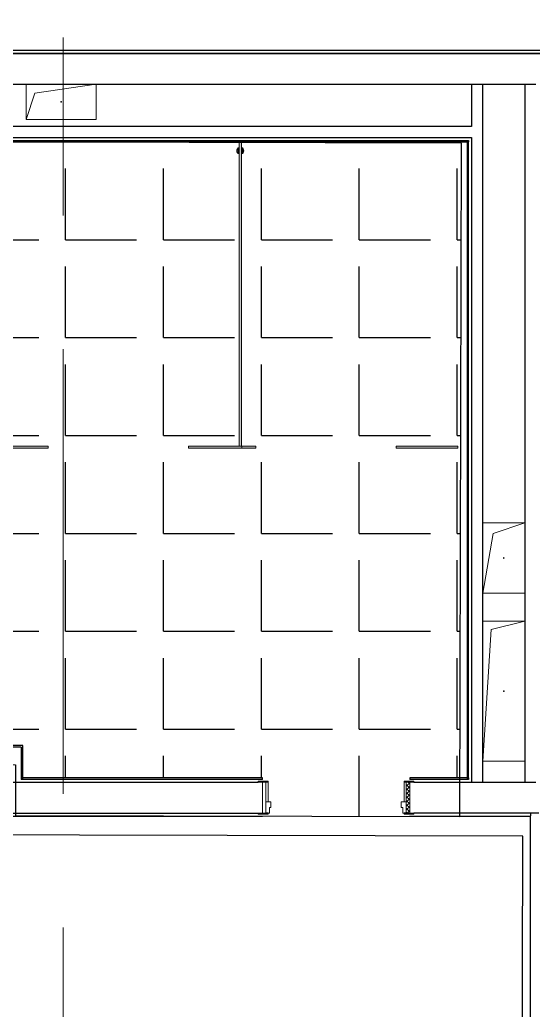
# Model space of a CAD drawing. Header units: millimetres. Extents: x -625 to 415037, y -3642 to 102118.
# Drawn here: x 115715 to 119375, y 3637 to 10704 of the extents above; entities that cross this region are included whole.
import ezdxf

# ---------------------------------------------------------------- set-up
doc = ezdxf.new("R2010")
doc.units = ezdxf.units.MM
doc.linetypes.add('Осевая', pattern=[6350, 1270, -952.5, 3175, -952.5])
doc.layers.add('1) плитка КР3', color=160, linetype='Continuous')
doc.layers.add('A-DOOR-FRAM-1', color=7, linetype='Continuous', lineweight=5, true_color=0xc0c0c0)
for name, color, linetype, lineweight in [('A-DOOR-FRAM-2', 7, 'Continuous', 5), ('A-GENM', 7, 'Continuous', 9), ('A-GENM-1', 7, 'Continuous', 20), ('Оси-2', 7, 'Осевая', 9)]:
    doc.layers.add(name, color=color, linetype=linetype, lineweight=lineweight)

# ---------------------------------------------------------------- blocks, each defined once
blk = doc.blocks.new('GM_Отверстие прямоугольное _в плите_ - Отверстие-V81-Объем проектирования 1 этажа')
at = {"layer": 'A-GENM'}
for p, q in [((-249.9999999999993, -125.0000000000024), (-249.9999999999993, 125.0000000000024)), ((-249.9999999999993, 125.0000000000024), (-249.9999999999993, -125.0000000000024)), ((-187.5000000000065, 62.50000000000037), (250.0000000000006, 125.0000000000024)), ((250.0000000000006, 125.0000000000024), (250.0000000000006, -125.0000000000024)), ((250.0000000000006, -125.0000000000024), (250.0000000000006, 125.0000000000024)), ((-249.9999999999993, -125.0000000000024), (-187.5000000000065, 62.50000000000036)), ((250.0000000000006, -125.0000000000024), (-249.9999999999993, -125.0000000000024)), ((-249.9999999999993, -125.0000000000024), (250.0000000000006, -125.0000000000024))]:
    blk.add_line(p, q, dxfattribs=at)
for start, end in [(359.9999999999996, 179.9999999999998), (179.9999999999998, 359.9999999999989)]:
    blk.add_arc((0, 0), 2.500000000000002, start, end, dxfattribs=at)
blk = doc.blocks.new('GM_Отверстие прямоугольное _в плите_ - Отверстие-V162-Объем проектирования 1 этажа')
at = {"layer": 'A-GENM'}
for p, q in [((-149.9999999999993, 250.0000000000024), (150.0000000000006, 250.0000000000024)), ((150.0000000000006, 250.0000000000024), (-149.9999999999993, 250.0000000000024)), ((-75.00000000000647, 175.0000000000005), (150.0000000000006, 250.0000000000024)), ((-149.9999999999993, -250.0000000000024), (-75.00000000000648, 175.0000000000004)), ((150.0000000000006, -250.0000000000024), (-149.9999999999993, -250.0000000000024)), ((-149.9999999999993, -250.0000000000024), (150.0000000000006, -250.0000000000025))]:
    blk.add_line(p, q, dxfattribs=at)
for start, end in [(359.9999999999996, 179.9999999999998), (179.9999999999998, 359.9999999999989)]:
    blk.add_arc((0, 0), 2.500000000000002, start, end, dxfattribs=at)
blk = doc.blocks.new('GM_Отверстие прямоугольное _в плите_ - Отверстие-V163-Объем проектирования 1 этажа')
at = {"layer": 'A-GENM'}
for p, q in [((-149.9999999999993, 500.0000000000024), (150.0000000000006, 500.0000000000024)), ((150.0000000000006, 500.0000000000024), (-149.9999999999993, 500.0000000000024)), ((-90.00000000000642, 440.0000000000003), (150.0000000000006, 500.0000000000024)), ((-149.9999999999993, -500.0000000000024), (-90.00000000000642, 440.0000000000003)), ((150.0000000000006, -500.0000000000024), (-149.9999999999993, -500.0000000000024)), ((-149.9999999999993, -500.0000000000024), (150.0000000000006, -500.0000000000026))]:
    blk.add_line(p, q, dxfattribs=at)
for start, end in [(359.9999999999996, 179.9999999999998), (179.9999999999998, 359.9999999999989)]:
    blk.add_arc((0, 0), 2.500000000000002, start, end, dxfattribs=at)
blk = doc.blocks.new('110_Дверь_СКБ_1Ст_Внутренняя1 - Д-7а_л__950x2100h_Туалет-V215-Объем проектирования 1 этажа')
at = {"layer": 'A-DOOR-FRAM-2'}
h = blk.add_hatch(dxfattribs=at)
h.set_pattern_fill('FP_38', color=256, style=0, pattern_type=2)
h.set_pattern_definition([(45, (-346.384, 174.685), (-14.14213562373095, 14.14213562373095), []), (135, (-346.384, 174.685), (-14.14213562373095, -14.14213562373095), [])])
h.paths.add_polyline_path([(-512.5000000001347, 109.9999999999837), (-512.5000000001174, -110.0000000000096), (-487.5000000001231, -108.7775061124802), (-487.5000000001404, 109.9999999999837)])
at = {"layer": 'A-DOOR-FRAM-1'}
for p, q in [((-472.5000000000047, 117.999999999997), (-542.500000000005, 117.999999999997)), ((-542.500000000005, 117.999999999997), (-542.500000000005, 109.9999999999961)), ((-542.500000000005, 109.9999999999961), (-472.5000000000047, 109.9999999999961)), ((-487.5000000000049, 109.9999999999942), (-512.500000000005, 109.9999999999942)), ((-512.500000000005, 109.9999999999942), (-512.500000000005, -110.0000000000062)), ((-462.5000000000064, 110.0000000009472), (-487.5000000000075, 110.0000000009472)), ((-487.5000000000075, 110.0000000009472), (-487.5000000000075, 30.00000000094719)), ((-487.5000000000049, -110.0000000000062), (-487.5000000000049, 109.9999999999942)), ((-472.5000000000047, 109.9999999999961), (-487.5000000000049, 109.9999999999961)), ((-487.5000000000049, 109.9999999999961), (-487.5000000000049, 108.9999999999969)), ((-487.5000000000049, 108.9999999999969), (-472.5000000000047, 108.9999999999969)), ((-472.5000000000047, 109.9999999999961), (-472.5000000000047, 117.999999999997)), ((-472.5000000000047, 108.9999999999969), (-472.5000000000047, 109.9999999999961)), ((-462.5000000000064, 70.00000000094792), (-462.5000000000064, 110.0000000009472)), ((487.4999999999926, 110.0000000009472), (487.4999999999926, 70.00000000094792)), ((512.4999999999925, 110.0000000009472), (487.4999999999926, 110.0000000009472)), ((567.4999999999964, 117.9999999999829), (497.499999999996, 117.9999999999829)), ((497.499999999996, 117.9999999999829), (497.499999999996, 109.9999999999717)), ((512.4999999999967, 109.9999999999959), (497.499999999996, 109.9999999999959)), ((497.499999999996, 109.9999999999959), (497.499999999996, 108.9999999999966)), ((497.499999999996, 109.9999999999717), (567.4999999999964, 109.9999999999717)), ((497.499999999996, 108.9999999999966), (512.4999999999967, 108.9999999999966)), ((512.4999999999925, 30.00000000094719), (512.4999999999925, 110.0000000009472)), ((537.4999999999967, 109.9999999999941), (512.4999999999958, 109.9999999999941)), ((512.4999999999958, 109.9999999999941), (512.4999999999958, -109.9999999999789)), ((512.4999999999967, 108.9999999999966), (512.4999999999967, 109.9999999999959)), ((537.4999999999967, -109.9999999999789), (537.4999999999967, 109.9999999999941)), ((567.4999999999964, 109.9999999999717), (567.4999999999964, 117.9999999999829)), ((-487.5000000000075, 30.00000000094719), (-452.5000000000063, 30.00000000094719)), ((-472.5000000000047, 29.99999999998391), (-487.5000000000049, 29.99999999998391)), ((-487.5000000000049, 29.99999999998391), (-487.5000000000049, -110.0000000000031)), ((-472.5000000000047, -110.0000000000031), (-472.5000000000047, 29.99999999998391)), ((-452.5000000000063, 70.00000000094792), (-462.5000000000064, 70.00000000094792)), ((-452.5000000000063, 30.00000000094719), (-452.5000000000063, 70.00000000094792)), ((487.4999999999926, 70.00000000094792), (477.4999999999932, 70.00000000094792)), ((477.4999999999932, 70.00000000094792), (477.4999999999932, 30.00000000094719)), ((477.4999999999932, 30.00000000094719), (512.4999999999925, 30.00000000094719)), ((512.4999999999967, 29.9999999999837), (497.499999999996, 29.9999999999837)), ((497.499999999996, 29.9999999999837), (497.499999999996, -110.0000000000033)), ((512.4999999999967, -110.0000000000033), (512.4999999999967, 29.9999999999837)), ((-472.5000000000047, -110.0000000000031), (-542.500000000005, -110.0000000000031)), ((-542.500000000005, -110.0000000000031), (-542.500000000005, -117.9999999999982)), ((-542.500000000005, -117.9999999999982), (-472.5000000000047, -117.9999999999982)), ((-512.500000000005, -110.0000000000062), (-487.5000000000049, -110.0000000000062)), ((-487.5000000000049, -110.0000000000031), (-472.5000000000047, -110.0000000000031)), ((-472.5000000000047, -117.9999999999982), (-472.5000000000047, -110.0000000000031)), ((497.499999999996, -110.0000000000033), (512.4999999999967, -110.0000000000033)), ((567.499999999996, -110.0000000000036), (497.4999999999957, -110.0000000000036)), ((497.4999999999957, -110.0000000000036), (497.4999999999957, -118.000000000011)), ((497.4999999999957, -118.000000000011), (567.499999999996, -118.000000000011)), ((512.4999999999958, -109.9999999999789), (537.4999999999967, -109.9999999999789)), ((567.499999999996, -118.000000000011), (567.499999999996, -110.0000000000036))]:
    blk.add_line(p, q, dxfattribs=at)
blk = doc.blocks.new('131_Сантехническая перегородка 7 - СП-1-30858579-Объем проектирования 1 этажа')
at = {"layer": 'A-GENM'}
blk.add_hatch(color=256, dxfattribs=at).paths.add_polyline_path([(2165.920240759619, -7.9999999998769), (2165.920240759619, 8.000000000136788), (-4.079759240377235, 8.000000000119462), (-4.079759240377235, -7.999999999894226), (1884.920240759072, -7.9999999998769)])
at = {"layer": 'A-GENM', "flags": 128}
for points in [[(71.46526649770394, 8.000000000119462), (71.13513517624497, 8.504365138917228), (70.78509869854037, 8.995125107675632), (70.4157170482881, 9.471494795118634), (70.0275811573338, 9.932712111378851), (69.62131196029736, 10.37803920709803), (69.19755940122872, 10.80676365397744), (68.75700139383439, 11.21819958431797), (68.3003427369428, 11.61168878840631), (67.82831398697968, 11.98660176747762), (67.34167028926855, 12.34233874071269), (66.84119016989757, 12.67833060484877), (66.32767429030534, 12.99403984460228), (65.8019441663487, 13.28896139249996), (65.26484085407462, 13.56262343702697), (64.71722360421437, 13.81458817723797), (64.15996848754013, 14.04445252331152), (63.59396699337489, 14.25184874136717), (63.0201246033613, 14.43644504164418), (62.4393593429102, 14.59794610947029), (61.85260031254698, 14.73609357758237), (61.26078620155944, 14.85066643950445), (60.66486378626905, 14.94148140311681), (60.06578641542467, 15.00839318379249), (59.4645124850145, 15.05129473701441), (58.86200390506919, 15.07011742943378), (58.25922456079069, 15.06483114875077), (57.65713877053648, 15.03544435188046), (57.05670974313235, 14.98200405145594), (56.45889803694825, 14.90459574053011), (55.86466002317542, 14.80334325587451), (55.27494635587387, 14.67840857992724), (54.69070045112439, 14.52999158145931), (54.11285697772406, 14.3583296960162), (53.54234036198066, 14.16369754603075), (52.98006330875866, 13.94640650138699), (52.42692534141056, 13.7068041814226), (51.88381136268977, 13.44527389871632), (51.35159023909239, 13.16223404594261), (50.83111341088035, 12.85813742650384), (50.32321352996446, 12.53347053010084), (49.8287031278003, 12.1887527545066), (49.34837331554044, 11.82453557465201), (48.88299251841406, 11.44140166028842), (48.4333052464345, 11.03996394399419), (48.00003090329736, 10.62086464042627), (47.58386263552671, 10.18477421912112), (47.18546622357578, 9.732390331711214), (46.80547901671887, 9.264436695878885), (46.44450891341933, 8.781661937658738), (46.10313338884557, 8.284838393647988), (45.92024075962006, 8.000000000119462)], [(45.92024075962006, -7.999999999894226), (46.25037208107903, -8.504365138709318), (46.60040855878363, -8.995125107450395), (46.96979020903156, -9.471494794893397), (47.3579260999902, -9.932712111153615), (47.76419529702663, -10.37803920689012), (48.18794785609094, -10.8067636537522), (48.6285058634896, -11.21819958411006), (49.08516452038119, -11.6116887881984), (49.55719327033999, -11.98660176725239), (50.04383696805977, -12.34233874050478), (50.54431708742642, -12.67833060464086), (51.05783296701866, -12.99403984437704), (51.5835630909753, -13.28896139229205), (52.12066640324938, -13.56262343680173), (52.66828365310962, -13.81458817701273), (53.22553876977954, -14.04445252310361), (53.79154026394911, -14.25184874114193), (54.3653826539627, -14.43644504141894), (54.94614791441379, -14.59794610926238), (55.53290694477268, -14.73609357735713), (56.12472105576023, -14.85066643927921), (56.72064347105494, -14.94148140289158), (57.31972084189933, -15.00839318358458), (57.92099477230516, -15.05129473678917), (58.52350335225048, -15.07011742920854), (59.12628269653331, -15.06483114852554), (59.72836848678752, -15.03544435167255), (60.32879751418731, -14.98200405123071), (60.92660922037575, -14.90459574030488), (61.52084723414858, -14.8033432556666), (62.1105609014458, -14.678408579702), (62.69480680619961, -14.52999158123407), (63.2726502795956, -14.35832969580829), (63.84316689534334, -14.16369754580551), (64.405443948561, -13.94640650117908), (64.95858191590911, -13.70680418119737), (65.50169589463856, -13.44527389849109), (66.0339170182316, -13.16223404571738), (66.55439384643931, -12.85813742627861), (67.0622937273552, -12.5334705298756), (67.5568041295237, -12.18875275429868), (68.03713394178355, -11.82453557442677), (68.5025147389056, -11.44140166008051), (68.9522020108895, -11.03996394376895), (69.38547635403096, -10.62086464021836), (69.80164462179728, -10.18477421891321), (70.2000410337482, -9.732390331485977), (70.58002824060945, -9.264436695670975), (70.94099834390033, -8.781661937433501), (71.28237386847842, -8.284838393422751), (71.46526649770394, -7.999999999894226)]]:
    blk.add_lwpolyline(points, dxfattribs=at)
at = {"layer": 'A-GENM'}
for radius, start, end in [(24.60791349764008, 19.91127226848777, 160.0887277315117), (17.5720616018021, 28.97308773391756, 151.0269122660819), (15.07106781186627, 33.78107568818358, 146.2189243118159), (24.60791349764008, 199.9112722684876, 340.0887277315115), (17.5720616018021, 208.9730877339174, 331.0269122660818), (15.07106781186626, 213.7810756881834, 326.2189243118157)]:
    blk.add_arc((58.69275362867452, -4.54121338637284e-28), radius, start, end, dxfattribs=at)
at = {"layer": 'A-GENM-1'}
for p, q in [((2165.920240759632, 7.999999999998181), (-4.079759240368571, 7.999999999998181)), ((-4.079759240368571, 7.999999999998181), (-4.079759240368571, -7.999999999998181)), ((2165.920240759632, -7.999999999998181), (2165.920240759632, 7.999999999998181)), ((-4.079759240368571, -7.999999999998181), (2165.920240759632, -7.999999999998181))]:
    blk.add_line(p, q, dxfattribs=at)
blk = doc.blocks.new('131_Сантехническая перегородка_Дверь МГН - СД-1-30883454-Объем проектирования 1 этажа')
at = {"layer": 'A-GENM'}
for points in [[(-366.5000000003412, 7.999999999985187), (-370.0000000000891, 7.999999999985187), (-370.0000000000891, -8.000000000015508), (9.999999999893772, -8.000000000015508), (9.999999999893772, 7.999999999985187), (-350.5000000003448, 7.999999999985187)], [(1389.999999999874, 7.999999999985187), (1009.999999999909, 7.999999999985187), (1009.999999999909, -8.000000000015508), (1389.999999999874, -8.000000000011175)]]:
    blk.add_hatch(color=256, dxfattribs=at).paths.add_polyline_path(points)
at = {"layer": 'A-GENM-1'}
for p, q in [((9.999999999997726, 8.000000000000346), (-370.0000000000025, 8.000000000000346)), ((-370.0000000000025, 8.000000000000346), (-370.0000000000025, -7.999999999999265)), ((9.999999999997726, -7.999999999999265), (9.999999999997726, 8.000000000000346)), ((1389.999999999996, 8.000000000000346), (1009.999999999996, 8.000000000000346)), ((1009.999999999996, 8.000000000000346), (1009.999999999996, -7.999999999999265)), ((1389.999999999996, -7.999999999999265), (1389.999999999996, 8.000000000000346)), ((-370.0000000000025, -7.999999999999265), (9.999999999997726, -7.999999999999265)), ((1009.999999999996, -7.999999999999265), (1389.999999999996, -7.999999999999265))]:
    blk.add_line(p, q, dxfattribs=at)
blk = doc.blocks.new('131_Сантехническая перегородка_Дверь МГН 2 - СД-1-V256-Объем проектирования 1 этажа')
at = {"layer": 'A-GENM'}
for points in [[(-304.6447964494171, 7.999999999985187), (-430.0000000001102, 7.999999999985187), (-430.0000000001102, -8.000000000011175), (9.999999999893772, -8.000000000011175), (9.999999999893772, 7.999999999985187), (-87.00005960734562, 7.999999999985187)], [(1109.999999999904, 7.999999999985187), (1009.999999999892, 7.999999999985187), (1009.999999999892, -8.000000000011175), (1109.999999999904, -8.000000000011175), (1109.999999999904, 5.862170946852166)]]:
    blk.add_hatch(color=256, dxfattribs=at).paths.add_polyline_path(points)
at = {"layer": 'A-GENM-1'}
for p, q in [((9.999999999997726, 8.000000000000346), (-430.0000000000062, 8.000000000000346)), ((-430.0000000000062, 8.000000000000346), (-430.0000000000062, -7.999999999999265)), ((9.999999999997726, -7.999999999999265), (9.999999999997726, 8.000000000000346)), ((1110.000000000008, 8.000000000000346), (1009.999999999996, 8.000000000000346)), ((1009.999999999996, 8.000000000000346), (1009.999999999996, -7.999999999999265)), ((1110.000000000008, -7.999999999999265), (1110.000000000008, 8.000000000000346)), ((-430.0000000000062, -7.999999999999265), (9.999999999997726, -7.999999999999265)), ((1009.999999999996, -7.999999999999265), (1110.000000000008, -7.999999999999265))]:
    blk.add_line(p, q, dxfattribs=at)

msp = doc.modelspace()

# ---------------------------------------------------------------- hatches: boundary and pattern name
at = {"layer": '1) плитка КР3'}
h = msp.add_hatch(dxfattribs=at)
h.set_pattern_fill('ANGLE', color=256, scale=100)
h.set_pattern_definition([(0, (94385.70176383475, 9832.937841462652), (0, 698.5), [508, -190.5]), (90, (94385.70176383475, 9832.937841462652), (-698.5, 4.277078946022131e-14), [508, -190.5])])
h.paths.add_polyline_path([(118863.0499344042, 9824.959002176414), (115464.0592694081, 9832.937841462563), (112105.70170423, 9832.937841462572), (112105.70170423, 7954.937841463109), (112335.7017638349, 7954.937841463107), (112335.7017638349, 6913.937836125536), (112504.7017638357, 6913.937836125537), (112504.7017638357, 6713.93783612553), (112335.7017638349, 6713.93783612553), (112335.7017638349, 5724.93784146309), (113155.7017638349, 5724.937841463088), (113155.7017638349, 5524.937799888112), (115735.7017638349, 5524.937799888103), (115735.7017638349, 5294.93784146253), (117444.701763837, 5294.937841462524), (117484.701763837, 5271.937841462534), (117484.701763837, 5123.937841461579), (117504.701763837, 5123.937841461579), (117504.701763837, 5083.937841461578), (117489.3221159378, 5022.4192498646), (118852.397397669, 5019.219547458865), (118852.4056397437, 5022.937841462522), (118494.701763837, 5022.937841462523), (118444.701763837, 5039.187841462529), (118444.701763837, 5083.937841461578), (118434.701763837, 5083.937841461578), (118434.701763837, 5123.937841461578), (118454.701763837, 5123.937841461578), (118454.701763837, 5263.937841462528), (118454.701763837, 5271.937841462523), (118494.701763837, 5271.937841462523), (118494.701763837, 5294.93784146252), (118853.0085625653, 5294.937841462519)])

# ---------------------------------------------------------------- linework, layer by layer
for p, q in [((121253.7017294796, 10484.9378414628), (111244.7017638375, 10484.93784146283)), ((111274.7017638375, 10463.93784146282), (121274.701763837, 10463.93784146279)), ((111994.70170423, 10243.93784146277), (119394.701763837, 10243.93784146275)), ((118934.701763837, 10243.93784146275), (118934.701763837, 9943.937841462553)), ((119014.701763837, 5263.937841462522), (119014.701763837, 10243.93784146275)), ((119314.701763837, 10243.93784146275), (119314.701763837, 5263.937841462522)), ((118934.701763837, 9943.937841462552), (112074.70170423, 9943.937841462573)), ((112074.7017042299, 9863.937841462575), (118934.701763837, 9863.937841462557)), ((112094.70170423, 9843.937841462572), (118914.701763837, 9843.937841462553)), ((112094.70170423, 9832.937841462572), (118914.701763837, 9832.937841462552)), ((118903.701763837, 9843.937841462553), (118903.701763837, 5283.937841462521)), ((118914.701763837, 9843.937841462553), (118914.7017638369, 9832.937841462552)), ((118914.701763837, 5294.937841462519), (118914.701763837, 9832.937841462552)), ((118934.7017638371, 9863.937841462528), (118934.7017638371, 5263.937841462524)), ((115735.7017638349, 5524.937799888104), (113144.7017638349, 5524.937799888113)), ((115724.7017638349, 5513.937799888105), (113144.7017638349, 5513.937799888113)), ((115724.7017638349, 5513.937799888105), (115724.7017638349, 5294.93784146253)), ((115735.7017638349, 5283.937841462529), (115735.7017638349, 5524.937799888104)), ((115624.7017638349, 5263.937841462532), (117414.701763837, 5263.937841462532)), ((115724.7017638349, 5294.93784146253), (115724.7017638349, 5283.93784146253)), ((117444.701763837, 5294.937841462524), (115724.7017638349, 5294.93784146253)), ((117444.701763837, 5283.937841462525), (115724.7017638349, 5283.93784146253)), ((117444.701763837, 5283.937841462525), (117444.701763837, 5294.937841462524)), ((117444.701763837, 5283.937841462525), (117444.701763837, 5283.937841462525)), ((118914.701763837, 5294.937841462519), (118494.701763837, 5294.93784146252)), ((118494.701763837, 5294.93784146252), (118494.701763837, 5283.937841462521)), ((118914.701763837, 5283.937841462517), (118494.701763837, 5283.937841462517)), ((118524.701763837, 5263.937841462524), (119394.701763837, 5263.937841462524)), ((118914.701763837, 5294.937841462517), (118914.701763837, 5283.937841462517)), ((111973.7017042299, 5022.937841462544), (117444.701763837, 5022.937841462527)), ((111994.70170423, 5043.937841462539), (117414.701763837, 5043.937841462526)), ((117444.701763837, 5022.937841462527), (117444.701763837, 5023.937841462526)), ((118494.701763837, 5023.937841462523), (118494.701763837, 5022.937841462523)), ((118494.701763837, 5022.937841462523), (119353.701763837, 5022.937841462521)), ((119415.701763837, 5043.937841462522), (118524.701763837, 5043.93784146252)), ((119353.701763837, 5023.93784146252), (119354.701763837, 5023.93784146252)), ((119353.701763837, 5022.937841462519), (119353.701763837, 2843.937836125257)), ((119354.701763837, 5043.937841462522), (119354.701763837, 5023.93784146252))]:
    msp.add_line(p, q)
msp.add_lwpolyline([(82778.70174270099, 13263.93784146221), (121274.7017294796, 13263.93784146221), (121274.7017294796, 10463.9378414628), (82778.70174270099, 10463.9378414628)], close=True)
at = {"flags": 128}
for points in [[(118863.0499344042, 9824.959002176414), (112065.0686044129, 9840.916680748707), (112060.660172507, 7827.441779478197), (112290.6595984238, 7826.901875537244), (112285.4248789615, 5596.908019556418), (113105.4226197258, 5594.983145135333), (113104.9531380621, 5394.983654593581), (115684.9460297349, 5388.927342390651), (115684.4061260315, 5026.656135466191), (118852.397397669, 5019.219547458865)], [(109787.1640942706, 6340.774514900953), (109772.074956702, -87.20778917285043), (112510.0674547832, -93.6349919109598), (112510.8890475364, 256.3640491181804), (112892.8879950633, 255.467339326894), (112892.06640231, -94.53170170224621), (115960.0580149957, -101.7335490803407), (115960.8796077364, 248.2654866116172), (116432.8782596471, 247.1575102274346), (116432.0566669064, -102.8415254645233), (119290.0487926432, -109.5504170443592), (119301.7576629147, 4878.435845526985), (111921.7779364296, 4895.759715456685), (111925.1582037266, 6335.755756959146)]]:
    msp.add_lwpolyline(points, close=True, dxfattribs=at)
at = {"layer": 'Оси-2'}
msp.add_line((116024.7017294796, 2957.679245427289), (116024.7017294796, 16779.03507809446), dxfattribs=at)

# ---------------------------------------------------------------- block references
for name, p in [('GM_Отверстие прямоугольное _в плите_ - Отверстие-V81-Объем проектирования 1 этажа', (116009.7017042333, 10118.93784146282)), ('GM_Отверстие прямоугольное _в плите_ - Отверстие-V162-Объем проектирования 1 этажа', (119164.701763837, 6863.93784146215)), ('GM_Отверстие прямоугольное _в плите_ - Отверстие-V163-Объем проектирования 1 этажа', (119164.701763837, 5913.937841464182))]:
    msp.add_blockref(name, p)
for name, p, rotation in [('131_Сантехническая перегородка 7 - СП-1-30858579-Объем проектирования 1 этажа', (117286.20170423, 9828.858082222187), 269.9999999999999), ('131_Сантехническая перегородка_Дверь МГН - СД-1-30883454-Объем проектирования 1 этажа', (116927.7017042298, 7654.937841462564), 180), ('131_Сантехническая перегородка_Дверь МГН 2 - СД-1-V256-Объем проектирования 1 этажа', (118407.7017042298, 7654.937841462559), 180), ('110_Дверь_СКБ_1Ст_Внутренняя1 - Д-7а_л__950x2100h_Туалет-V215-Объем проектирования 1 этажа', (117982.201763837, 5153.937841462525), 180)]:
    msp.add_blockref(name, p, dxfattribs=dict(rotation=rotation))

doc.saveas('drawing.dxf')
